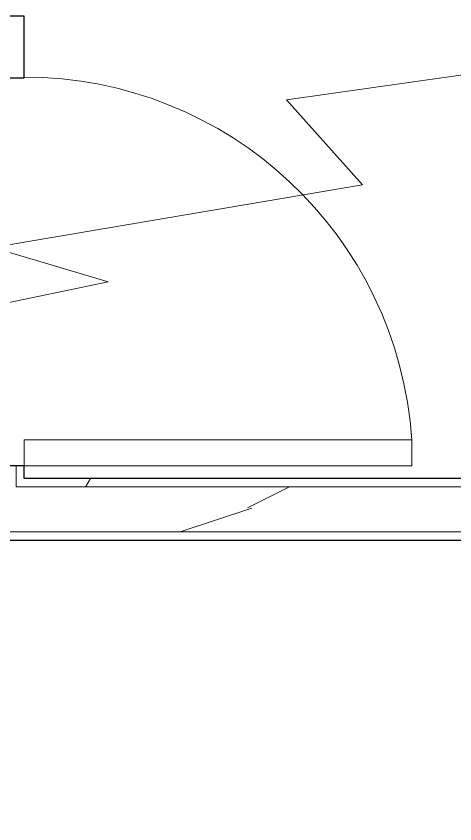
# Model space of a CAD drawing. Header units: inches. Extents: x -10205 to 13964, y -460 to 30702.
# Drawn here: x -3792.7 to -3758.8, y 11401.1 to 11463.6 of the extents above; entities that cross this region are included whole.
import ezdxf

# ---------------------------------------------------------------- set-up
doc = ezdxf.new("R2010")
doc.units = ezdxf.units.IN
doc.header["$MEASUREMENT"] = 0
for name, color, linetype, lineweight in [('0-1', 7, 'Continuous', 5), ('0-4', 7, 'Continuous', 9), ('00base_6150001_dwg', 147, 'Continuous', 13), ('A-DOOR-3', 7, 'Continuous', 9), ('A-DOOR-4', 250, 'Continuous', 13), ('A-WALL-5', 130, 'Continuous', 25), ('A-WALL-6', 7, 'Continuous', 9), ('A-WALL-PATT-3', 7, 'Continuous', 9), ('A-WALL-PATT-4', 8, 'Continuous', 9), ('E_TOPO_VEGE_Tree', 147, 'Continuous', 13)]:
    doc.layers.add(name, color=color, linetype=linetype, lineweight=lineweight)
pattern_1 = [(0, (0, 0), (61.44, 15.36), [2.534, -43.546, 2.534, -43.546, -245.76]), (0, (0, 0), (61.44, 15.36), [-92.16, 2.534, -89.626, 2.534, -43.546, -107.52]), (0, (0, 0), (61.44, 15.36), [-230.4, 2.534, -28.186, 2.534, -74.266]), (120, (23.04, 7.68), (-44.02215, 45.5286), [2.534, -43.546, 2.534, -43.546, -245.76]), (120, (23.04, 7.68), (-44.02215, 45.5286), [-92.16, 2.534, -89.626, 2.534, -43.546, -107.52]), (120, (23.04, 7.68), (-44.02215, 45.5286), [-230.4, 2.534, -28.186, 2.534, -74.266]), (240, (30.72, 38.4), (-17.41785, -60.8886), [2.534, -43.546, 2.534, -43.546, -245.76]), (240, (30.72, 38.4), (-17.41785, -60.8886), [-92.16, 2.534, -89.626, 2.534, -43.546, -107.52]), (240, (30.72, 38.4), (-17.41785, -60.8886), [-230.4, 2.534, -28.186, 2.534, -74.266])]

# ---------------------------------------------------------------- blocks, each defined once
blk = doc.blocks.new('Single-Flush - 30_ x 80_-1420870-SITE PLAN - CAD FILE')
at = {"layer": 'A-DOOR-3'}
blk.add_arc((15, 2.375), 30.067, 93.81407, 180, dxfattribs=at)
at = {"layer": 'A-DOOR-4'}
for p, q in [((13, 2.375), (13, 32.375)), ((15, 32.375), (13, 32.375)), ((15, 2.375), (15, 32.375)), ((15, 2.375), (13, 2.375))]:
    blk.add_line(p, q, dxfattribs=at)
blk = doc.blocks.new('1750 Ox - Unit Layouts_rvt-1-SITE PLAN - CAD FILE')
at = {"layer": 'A-WALL-PATT-3'}
h = blk.add_hatch(dxfattribs=at)
h.set_pattern_fill('FP_2', color=256, style=0, pattern_type=2)
h.set_pattern_definition(pattern_1)
h.paths.add_polyline_path([(-3690.299, 11427.214), (-3673.368, 11427.214), (-3673.368, 11427.839), (-3792.724, 11427.839), (-3792.724, 11427.214), (-3728.869, 11427.214)], flags=0)
h.paths.add_polyline_path([(-3796.224, 11427.214), (-3796.224, 11427.839), (-3822.099, 11427.839), (-3822.099, 11427.214), (-3797.849, 11427.214)], flags=0)
h.paths.add_polyline_path([(-3633.368, 11427.214), (-3633.368, 11427.839), (-3637.368, 11427.839), (-3637.368, 11427.214)], flags=0)
h = blk.add_hatch(dxfattribs=at)
h.set_pattern_fill('FP_2', color=256, style=0, pattern_type=2)
h.set_pattern_definition(pattern_1)
h.paths.add_polyline_path([(-3637.368, 11423.089), (-3633.368, 11423.089), (-3633.368, 11423.714), (-3637.368, 11423.714), (-3637.368, 11423.151)], flags=0)
h.paths.add_polyline_path([(-3797.849, 11423.089), (-3673.368, 11423.089), (-3673.368, 11423.714), (-3822.099, 11423.714), (-3822.099, 11423.089)], flags=0)
at = {"layer": 'A-WALL-PATT-4'}
h = blk.add_hatch(dxfattribs=at)
h.set_pattern_fill('FP_4', color=256, style=0, pattern_type=2)
h.set_pattern_definition([(216.87, (12.795, 31.987), (95.9612857, 63.9749714), [15.994, -143.942]), (206.565, (31.987, 22.391), (-31.986981, -31.986924), [35.763, -35.763]), (198.435, (31.987, 6.397), (-63.974746, -31.987128), [20.231, -80.922])])
h.paths.add_polyline_path([(-3690.299, 11423.714), (-3673.368, 11423.714), (-3673.368, 11427.214), (-3822.099, 11427.214), (-3822.099, 11423.714), (-3728.869, 11423.714)], flags=0)
h.paths.add_polyline_path([(-3632.743, 11423.714), (-3632.743, 11427.214), (-3637.368, 11427.214), (-3637.368, 11423.714), (-3633.368, 11423.714)], flags=0)
at = {"layer": 'A-WALL-5'}
for p, q in [((-3792.099, 11463.614), (-3822.099, 11463.614)), ((-3792.099, 11462.989), (-3792.099, 11463.614)), ((-3792.099, 11458.864), (-3792.099, 11462.989)), ((-3796.849, 11458.839), (-3792.099, 11458.839)), ((-3792.099, 11458.839), (-3792.099, 11458.864)), ((-3792.099, 11428.839), (-3796.849, 11428.839)), ((-3792.099, 11427.839), (-3792.099, 11428.839)), ((-3673.368, 11427.839), (-3792.099, 11427.839)), ((-3822.099, 11423.089), (-3673.368, 11423.089))]:
    blk.add_line(p, q, dxfattribs=at)
at = {"layer": 'A-WALL-6'}
for p, q in [((-3792.724, 11427.839), (-3792.724, 11428.839)), ((-3792.724, 11427.839), (-3792.724, 11427.214)), ((-3673.368, 11427.214), (-3792.724, 11427.214)), ((-3673.368, 11423.714), (-3822.099, 11423.714))]:
    blk.add_line(p, q, dxfattribs=at)
at = {"layer": '0-4', "rotation": 270.0000000000027}
blk.add_blockref('Single-Flush - 30_ x 80_-1420870-SITE PLAN - CAD FILE', (-3794.474, 11443.839), dxfattribs=at)
blk = doc.blocks.new('00base_6150001_dwg-1748108-SITE PLAN - CAD FILE')
at = {"layer": 'E_TOPO_VEGE_Tree', "flags": 128}
blk.add_lwpolyline([(4039990.008, 3369492.226), (4040004.479, 3369499.412), (4040015.956, 3369486.837), (4040026.934, 3369485.639), (4040040.906, 3369490.43), (4040051.718, 3369503.604), (4040048.225, 3369525.76), (4040041.738, 3369519.772), (4040036.415, 3369548.315), (4040033.92, 3369539.333), (4040027.433, 3369568.076), (4040002.483, 3369579.453), (4040000.487, 3369572.866), (4040001.485, 3369568.076), (4040013.461, 3369566.279), (4040018.95, 3369559.094), (4040012.463, 3369557.297), (4040002.982, 3369557.896), (4039990.008, 3369557.896)], dxfattribs=at)

msp = doc.modelspace()

# ---------------------------------------------------------------- block references
at = {"layer": '0-1'}
msp.add_blockref('1750 Ox - Unit Layouts_rvt-1-SITE PLAN - CAD FILE', (0, 0), dxfattribs=at)
at = {"layer": '00base_6150001_dwg', "rotation": 89.04760487178136}
msp.add_blockref('00base_6150001_dwg-1748108-SITE PLAN - CAD FILE', (3298136.139, -4084040.072), dxfattribs=at)

doc.saveas('drawing.dxf')
